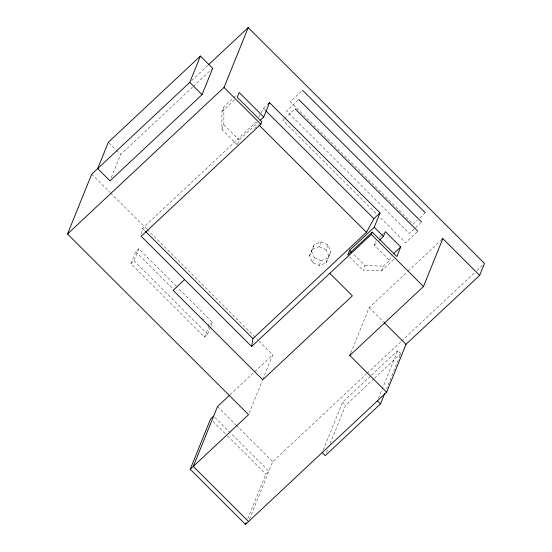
<?xml version="1.0" encoding="UTF-8"?>
<svg xmlns="http://www.w3.org/2000/svg" width="552" height="552" viewBox="0 0 552 552"><rect width="100%" height="100%" fill="white"/><g stroke="black" fill="none" stroke-linecap="round" stroke-linejoin="round"><path stroke-width="0.41" stroke-dasharray="2.76 2.07" d="M237.27 144.803L221.925 129.492L221.925 111.683L223.864 106.895L233.068 98.277M221.925 129.492L223.857 124.704L223.864 106.895M141.547 233.896L142.45 228.369L255.997 122.054L258.44 124.49M111.269 177.647L120.619 154.505L192.648 87.071M210.505 327.081L207.607 334.25L204.537 337.12L130.893 263.621L135.723 251.677L138.793 248.8L177.137 287.068M130.893 263.621L133.963 260.751L138.793 248.8M237.588 144.003L239.202 140.015L257.618 122.772M204.537 337.12L209.042 325.97M210.823 326.28L212.437 322.299L177.744 287.675M309.506 255.776L314.288 244.439L321.14 241.907L327.998 244.86L330.841 251.581L328.902 256.37L326.066 262.918L319.208 265.45L312.349 262.497L309.506 255.776L314.288 244.439M249.2 413.089L262.421 380.362M262.738 379.562L272.736 354.819L258.108 340.218M312.349 262.497L314.281 257.708L311.445 250.987M312.349 249.228L319.208 246.696L321.14 241.907M319.208 265.45L321.14 260.661L327.998 258.129L330.841 251.581M328.902 256.37L326.066 249.656L327.998 244.86M326.066 262.918L327.998 258.129M247.731 518.811L265.788 474.12L268.858 471.242L230.626 433.078M249.511 519.135L272.729 461.665L366.356 374.008M393.762 259.44L381.487 270.928L363.071 270.363L365.01 265.574L352.618 253.209M381.487 270.928L383.419 266.14L389.56 260.392L374.215 245.081L375.829 241.093M350.789 353.087L369.171 307.588L407.576 271.639M389.56 260.392L391.492 255.604M323.168 450.177L342.516 402.284L370.765 375.836M326.556 452.44L328.171 448.445M330.103 443.656L345.58 405.347L373.828 378.9M378.41 398.454L397.757 350.568L400.821 353.625L386.635 388.746M258.729 117.031L260.682 113.436M261.075 112.718L263.421 108.406L267.713 104.383M191.641 80.564L207.987 65.267M193.276 86.485L211.437 69.476M233.682 97.697L236.753 94.827M221.925 111.683L234.814 99.615M254.769 128.416L256.645 126.656M301.337 91.39L290.29 101.734L413.027 224.236L417.319 220.213M298.197 100.091L286.536 111.014L409.273 233.51L420.941 222.594M284.018 119.142L282.79 120.295L376.968 214.286M284.632 118.57L294.451 109.372M212.437 322.299L209.367 325.176L208.145 323.955M379.217 237.422L381.059 235.697M381.673 235.124L383.516 233.399M374.215 245.081L377.092 242.39M230.053 394.783L272.736 354.819M419.775 217.909L424.688 213.313M417.188 231.874L405.527 242.79L379.403 216.715M408.204 271.046L440.938 240.403M366.983 373.421L400.918 341.653M401.546 341.067L474.43 272.819M476.949 270.466L482.6 265.174M371.392 375.25L397.757 350.568M374.456 378.313L400.821 353.625M365.01 265.574L383.419 266.14M319.208 246.696L326.066 249.656M314.281 257.708L321.14 260.661M263.421 108.406L265.25 110.234M223.857 124.704L239.202 140.015M349.499 256.818L363.071 270.363M369.171 307.588L383.661 322.051M108.93 142.837L115.948 149.833M116.527 150.42L120.619 154.505M342.516 402.284L345.58 405.347M91.701 174.135L109.986 192.386M110.593 192.993L146.563 228.887M147.17 229.501L257.501 339.611M142.45 228.369L144.886 230.805M135.723 251.677L173.362 289.234M202.653 318.476L203.874 319.691M133.963 260.751L207.607 334.25M217.495 406.541L235.704 424.716M236.311 425.323L272.729 461.665M214.838 417.333L230.018 432.471M212.989 421.417L226.948 435.349M227.555 435.956L265.788 474.12"/><path stroke-width="0.83" d="M260.068 120.474L263.752 117.031L239.202 92.529L237.27 97.318L261.82 121.82L260.848 124.214L141.16 236.27L251.629 346.518L252.913 338.617L366.459 232.302L373.883 218.654L380.024 212.906L269.555 102.658L268.327 103.81M208.615 64.674L248.214 27.6L484.483 263.407L479.647 275.379L405.996 344.338L386.648 392.231L245.474 524.4L190.24 469.276L248.552 414.683L67.516 234L91.701 174.135L98.615 167.663M97.704 168.595L108.344 142.25L200.417 56.056L212.686 68.303L202.046 94.647L109.979 180.842L97.704 168.595L189.771 82.393L200.417 56.056M67.516 234L224.029 87.464L248.214 27.6M263.752 117.031L269.555 102.658M190.24 469.276L210.56 418.989L213.631 416.118M380.024 212.906L374.215 227.279L349.664 250.263L347.732 255.052L372.248 232.157L396.833 256.563L400.697 246.985L385.358 231.674L383.426 236.463L379.397 240.237M245.474 524.4L246.123 522.806M251.629 346.518L371.317 234.462L372.248 232.157M386.648 392.231L349.823 355.481L350.472 353.88M349.823 355.481L423.481 286.522L442.828 238.63L479.647 275.379M322.195 452.571L325.266 455.628L380.507 403.912L384.703 393.535M184.575 279.595L173.128 290.311L262.731 379.741L352.342 295.837L329.792 273.33M229.425 395.377L217.495 406.541L193.31 466.406L248.545 521.53M393.334 253.885L400.697 246.985M441.565 239.809L442.828 238.63M302.565 90.238L425.302 212.741M298.811 99.519L421.555 222.021M295.065 108.799L417.802 231.295M265.864 110.842L373.883 218.654M374.215 227.279L383.426 236.463M224.029 87.464L260.848 124.214M371.317 234.462L423.481 286.522M259.047 125.104L366.459 232.302M189.771 82.393L202.046 94.647M349.664 250.263L351.438 252.029M384.261 322.651L405.996 344.338M377.437 400.849L380.507 403.912M145.5 231.412L252.913 338.617"/></g></svg>
